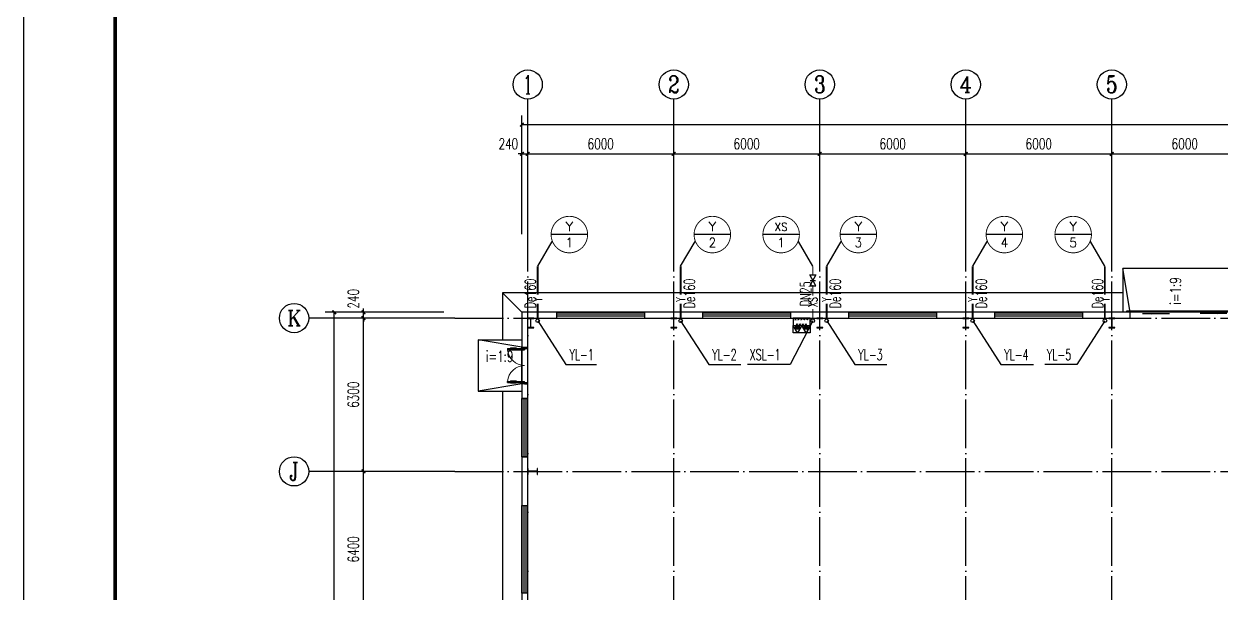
# Model space of a CAD drawing. Extents: x 1635833 to 4277885, y 16914845 to 35313750.
# Drawn here: x 2113224 to 2162413, y 17805075 to 17828464 of the extents above; entities that cross this region are included whole.
import ezdxf
from ezdxf.enums import TextEntityAlignment as Align

# ---------------------------------------------------------------- set-up
doc = ezdxf.new("R2010")
doc.units = 0
doc.header["$LTSCALE"] = 1000
doc.header["$MEASUREMENT"] = 0
doc.linetypes.add('DOTE', pattern=[2.42, 2, -0.2, 0.02, -0.2])
doc.layers.get('Defpoints').update_dxf_attribs({"color": 250})
for name, color, linetype in [('AXIS_TEXT', 7, 'Continuous'), ('AXIS_外部', 171, 'Continuous'), ('COLUMN', 2, 'Continuous'), ('DIM_SYMB', 165, 'Continuous'), ('DIM_消防', 3, 'Continuous'), ('DIM_雨水', 3, 'Continuous'), ('DOTE', 8, 'DOTE'), ('GROUND', 150, 'Continuous'), ('JZ__灭火器', 6, 'Continuous'), ('PIPE-消防', 1, 'Continuous'), ('PIPE-雨水', 4, 'Continuous'), ('PUB_TEXT', 7, 'Continuous'), ('TEXT_消防', 7, 'Continuous'), ('TEXT_雨水', 7, 'Continuous'), ('TK', 4, 'Continuous'), ('TWT_TEXT', 7, 'Continuous'), ('VALVE_消防', 7, 'Continuous'), ('VPIPE-消防', 1, 'Continuous'), ('VPIPE-雨水', 4, 'Continuous'), ('WALL-PARAPET', 6, 'Continuous'), ('WINDOW', 140, 'Continuous')]:
    doc.layers.add(name, color=color, linetype=linetype)
doc.styles.add('_TCH_AXIS', font='COMPLEX', dxfattribs={"bigfont": 'GBCBIG'})
doc.styles.add('_TCH_DIM', font='SIMPLEX', dxfattribs={"bigfont": 'GBCBIG'})
doc.styles.add('_TCH_DIM_T3', font='SIMPLEX', dxfattribs={"width": 0.705882, "bigfont": 'GBCBIG'})
doc.styles.add('_TWT_CIRCLE', font='COMPLEX', dxfattribs={"width": 1.1, "height": 3, "bigfont": 'HZTXT'})
doc.styles.add('_TWT_PIPEDN', font='SIMPLEX', dxfattribs={"width": 0.8, "height": 3, "bigfont": 'HZTXT'})
doc.styles.add('_TWT_PIPETEXT', font='COMPLEX', dxfattribs={"width": 0.8, "height": 2.5, "bigfont": 'HZTXT'})
doc.styles.add('_TWT_SERIAL', font='COMPLEX', dxfattribs={"width": 0.8, "height": 3, "bigfont": 'HZTXT'})
doc.styles.add('COMPLEX', font='COMPLEX')
doc.dimstyles.new('_TCH_ARCH&&150', dxfattribs={"dimtxt": 446.25, "dimasz": 150, "dimexe": 375, "dimexo": 450, "dimgap": 189.375, "dimtad": 1, "dimdec": 0, "dimzin": 0, "dimdsep": 46, "dimtxsty": '_TCH_DIM_T3', "dimblk": 'ARCHTICK', "dimcen": 0.09, "dimclrt": 7, "dimazin": 2, "dimtfac": 1, "dimtdec": 0, "dimtix": 1, "dimtmove": 2, "dimatfit": 3, "dimfxl": 0, "dimtolj": 1, "dimtzin": 0, "dimarcsym": 0})

# ---------------------------------------------------------------- blocks, each defined once
blk = doc.blocks.new('A$C3ACC4A1C')
at = {"layer": 'COLUMN'}
h = blk.add_hatch(color=256, dxfattribs=at)
h.paths.add_polyline_path([(125, 400), (0, 400), (0, 388), (120, 388), (120, 200), (125, 200)])
h.paths.add_polyline_path([(250, 400), (125, 400), (125, 200), (130, 200), (130, 388), (250, 388)])
h.paths.add_polyline_path([(250, 12), (130, 12), (130, 200), (125, 200), (125, 0), (250, 0)])
h.paths.add_polyline_path([(125, 200), (120, 200), (120, 12), (0, 12), (0, 0), (125, 0)])
blk.add_lwpolyline([(0, 0), (0, 12), (120, 12), (120, 388), (0, 388), (0, 400), (250, 400), (250, 388), (130, 388), (130, 12), (250, 12), (250, 0)], close=True, dxfattribs=at)
blk = doc.blocks.new('消防软管卷盘')
blk.add_lwpolyline([(4963954, 151899), (4963954, 150312), (4964641, 150312), (4964641, 151899)], close=True)
for points, const_width in [([(4964134, 151704), (4964482, 151704)], 1), ([(4964134, 151566), (4964482, 151566)], 1), ([(4964134, 151428), (4964482, 151428)], 1), ([(4964134, 151290), (4964482, 151290)], 1), ([(4964134, 151152), (4964482, 151152)], 1), ([(4964134, 151014), (4964482, 151014)], 0.1), ([(4964134, 150876), (4964482, 150876)], 1), ([(4964134, 150738), (4964482, 150738)], 1), ([(4964150, 150600), (4964499, 150600)], 1), ([(4964150, 150462), (4964499, 150462)], 1)]:
    blk.add_lwpolyline(points, dxfattribs=dict(const_width=const_width))
for centre, start, end in [((4964134, 151636), 90, 270), ((4964134, 151360), 90, 270), ((4964134, 151084), 90, 270), ((4964134, 150808), 90, 270), ((4964150, 150532), 90, 270), ((4964482, 151498), 270, 90), ((4964482, 151222), 270, 90), ((4964482, 150946), 270, 90), ((4964499, 150670), 270, 90)]:
    blk.add_arc(centre, 69, start, end)
blk = doc.blocks.new('手提式干粉灭火器')
h = blk.add_hatch()
h.set_pattern_fill('ANSI31', color=256, scale=225.365854, style=0)
h.set_pattern_definition([(45, (276289.086, 185586.136), (-19.9197154, 19.9197154), [])])
h.paths.add_polyline_path([(72, 158), (-72, 158), (-72, 19), (72, 19)])
for points in [[(0, 303), (-175, 0), (175, 0)], [(-72, 19), (72, 19), (72, 158), (-72, 158)]]:
    blk.add_lwpolyline(points, close=True)
blk = doc.blocks.new('92623')
blk.add_lwpolyline([(8910066, 83014), (8909273, 83014), (8909273, 82670), (8910066, 82670)], close=True)
at = {"xscale": -0.5, "yscale": 0.5, "zscale": 0.5, "rotation": 89.99999999998747}
blk.add_blockref('消防软管卷盘', (8985223, 2565334), dxfattribs=at)
at = {"layer": 'JZ__灭火器', "xscale": 1.141071624, "yscale": 1.141071624, "zscale": 1.141071624, "rotation": 180}
for p in [(8909466, 83014), (8909863, 83014)]:
    blk.add_blockref('手提式干粉灭火器', p, dxfattribs=at)
blk = doc.blocks.new('GeYuanFrame_88637502', base_point=(20.09, 4.53))
at = {"layer": 'TK'}
blk.add_lwpolyline([(20.09, 4.53), (20.09, 598.53), (1071.09, 598.53), (1071.09, 4.53)], close=True, dxfattribs=at)
at = {"layer": 'TK', "const_width": 1}
blk.add_lwpolyline([(45.09, 588.53), (1061.09, 588.53), (1061.09, 14.53), (45.09, 14.53)], close=True, dxfattribs=at)
blk = doc.blocks.new('_ArchTick')
at = {"color": 0, "linetype": 'ByBlock', "const_width": 0.4}
blk.add_lwpolyline([(-0.5, -0.5), (0.5, 0.5)], dxfattribs=at)
blk = doc.blocks.new('*D235')
at = {"layer": 'AXIS_外部', "color": 0, "lineweight": -2}
for p, q in [((2130474, 17810075), (2126799, 17810075)), ((2127174, 17803675), (2127174, 17810075)), ((2130474, 17803675), (2126799, 17803675))]:
    blk.add_line(p, q, dxfattribs=at)
at = {"layer": 'Defpoints', "color": 0}
for p in [(2127174, 17810075), (2130924, 17810075), (2130924, 17803675)]:
    blk.add_point(p, dxfattribs=at)
at = {"layer": 'AXIS_外部', "color": 0, "lineweight": -2, "xscale": 150, "yscale": 150, "zscale": 150}
for p, rotation in [((2127174, 17810075), 90), ((2127174, 17803675), 270)]:
    blk.add_blockref('_ArchTick', p, dxfattribs=dict(at, rotation=rotation))
at = {"layer": 'AXIS_外部', "color": 7, "insert": (2126761, 17806875), "char_height": 446.2, "attachment_point": 5, "rotation": 90, "style": '_TCH_DIM_T3'}
blk.add_mtext('\\A1;6400', dxfattribs=at)
blk = doc.blocks.new('*D236')
at = {"layer": 'AXIS_外部', "color": 0, "lineweight": -2}
for p, q in [((2130474, 17816375), (2126799, 17816375)), ((2127174, 17810075), (2127174, 17816375)), ((2130474, 17810075), (2126799, 17810075))]:
    blk.add_line(p, q, dxfattribs=at)
at = {"layer": 'Defpoints', "color": 0}
for p in [(2127174, 17816375), (2130924, 17816375), (2130924, 17810075)]:
    blk.add_point(p, dxfattribs=at)
at = {"layer": 'AXIS_外部', "color": 0, "lineweight": -2, "xscale": 150, "yscale": 150, "zscale": 150}
for p, rotation in [((2127174, 17816375), 90), ((2127174, 17810075), 270)]:
    blk.add_blockref('_ArchTick', p, dxfattribs=dict(at, rotation=rotation))
at = {"layer": 'AXIS_外部', "color": 7, "insert": (2126761, 17813225), "char_height": 446.2, "attachment_point": 5, "rotation": 90, "style": '_TCH_DIM_T3'}
blk.add_mtext('\\A1;6300', dxfattribs=at)
blk = doc.blocks.new('*D237')
at = {"layer": 'AXIS_外部', "color": 0, "lineweight": -2}
for p, q in [((2130474, 17816615), (2126799, 17816615)), ((2127174, 17816615), (2127174, 17816765)), ((2127174, 17816375), (2127174, 17816615)), ((2130474, 17816375), (2126799, 17816375)), ((2127174, 17816375), (2127174, 17816225))]:
    blk.add_line(p, q, dxfattribs=at)
at = {"layer": 'Defpoints', "color": 0}
for p in [(2127174, 17816615), (2130924, 17816615), (2130924, 17816375)]:
    blk.add_point(p, dxfattribs=at)
at = {"layer": 'AXIS_外部', "color": 0, "lineweight": -2, "xscale": 150, "yscale": 150, "zscale": 150}
for p, rotation in [((2127174, 17816615), 270), ((2127174, 17816375), 90)]:
    blk.add_blockref('_ArchTick', p, dxfattribs=dict(at, rotation=rotation))
at = {"layer": 'AXIS_外部', "color": 7, "insert": (2126761, 17817170), "char_height": 446.2, "attachment_point": 5, "rotation": 90, "style": '_TCH_DIM_T3'}
blk.add_mtext('\\A1;240', dxfattribs=at)
blk = doc.blocks.new('*D238')
at = {"layer": 'AXIS_外部', "color": 0, "lineweight": -2}
for p, q in [((2130474, 17816615), (2125599, 17816615)), ((2125974, 17759375), (2125974, 17816615)), ((2130474, 17759375), (2125599, 17759375))]:
    blk.add_line(p, q, dxfattribs=at)
at = {"layer": 'Defpoints', "color": 0}
for p in [(2125974, 17816615), (2130924, 17816615), (2130924, 17759375)]:
    blk.add_point(p, dxfattribs=at)
at = {"layer": 'AXIS_外部', "color": 0, "lineweight": -2, "xscale": 150, "yscale": 150, "zscale": 150}
for p, rotation in [((2125974, 17816615), 90), ((2125974, 17759375), 270)]:
    blk.add_blockref('_ArchTick', p, dxfattribs=dict(at, rotation=rotation))
at = {"layer": 'AXIS_外部', "color": 7, "insert": (2125561, 17787995), "char_height": 446.2, "attachment_point": 5, "rotation": 90, "style": '_TCH_DIM_T3'}
blk.add_mtext('\\A1;57240', dxfattribs=at)
blk = doc.blocks.new('*D239')
at = {"layer": 'AXIS_外部', "color": 0, "lineweight": -2}
for p, q in [((2133684, 17819825), (2133684, 17823500)), ((2133924, 17819825), (2133924, 17823500)), ((2133684, 17823125), (2133534, 17823125)), ((2133684, 17823125), (2133924, 17823125)), ((2133924, 17823125), (2134074, 17823125))]:
    blk.add_line(p, q, dxfattribs=at)
at = {"layer": 'Defpoints', "color": 0}
for p in [(2133924, 17823125), (2133684, 17819375), (2133924, 17819375)]:
    blk.add_point(p, dxfattribs=at)
at = {"layer": 'AXIS_外部', "color": 0, "lineweight": -2, "xscale": 150, "yscale": 150, "zscale": 150}
blk.add_blockref('_ArchTick', (2133684, 17823125), dxfattribs=at)
at = {"layer": 'AXIS_外部', "color": 0, "lineweight": -2, "xscale": 150, "yscale": 150, "zscale": 150, "rotation": 180}
blk.add_blockref('_ArchTick', (2133924, 17823125), dxfattribs=at)
at = {"layer": 'AXIS_外部', "color": 7, "insert": (2133129, 17823538), "char_height": 446.2, "attachment_point": 5, "style": '_TCH_DIM_T3'}
blk.add_mtext('\\A1;240', dxfattribs=at)
blk = doc.blocks.new('*D240')
at = {"layer": 'AXIS_外部', "color": 0, "lineweight": -2}
for p, q in [((2133924, 17819825), (2133924, 17823500)), ((2139924, 17819825), (2139924, 17823500)), ((2133924, 17823125), (2139924, 17823125))]:
    blk.add_line(p, q, dxfattribs=at)
at = {"layer": 'Defpoints', "color": 0}
for p in [(2139924, 17823125), (2133924, 17819375), (2139924, 17819375)]:
    blk.add_point(p, dxfattribs=at)
at = {"layer": 'AXIS_外部', "color": 0, "lineweight": -2, "xscale": 150, "yscale": 150, "zscale": 150, "rotation": 180}
blk.add_blockref('_ArchTick', (2133924, 17823125), dxfattribs=at)
at = {"layer": 'AXIS_外部', "color": 0, "lineweight": -2, "xscale": 150, "yscale": 150, "zscale": 150}
blk.add_blockref('_ArchTick', (2139924, 17823125), dxfattribs=at)
at = {"layer": 'AXIS_外部', "color": 7, "insert": (2136924, 17823538), "char_height": 446.2, "attachment_point": 5, "style": '_TCH_DIM_T3'}
blk.add_mtext('\\A1;6000', dxfattribs=at)
blk = doc.blocks.new('*D241')
at = {"layer": 'AXIS_外部', "color": 0, "lineweight": -2}
for p, q in [((2139924, 17819825), (2139924, 17823500)), ((2145924, 17819825), (2145924, 17823500)), ((2139924, 17823125), (2145924, 17823125))]:
    blk.add_line(p, q, dxfattribs=at)
at = {"layer": 'Defpoints', "color": 0}
for p in [(2145924, 17823125), (2139924, 17819375), (2145924, 17819375)]:
    blk.add_point(p, dxfattribs=at)
at = {"layer": 'AXIS_外部', "color": 0, "lineweight": -2, "xscale": 150, "yscale": 150, "zscale": 150, "rotation": 180}
blk.add_blockref('_ArchTick', (2139924, 17823125), dxfattribs=at)
at = {"layer": 'AXIS_外部', "color": 0, "lineweight": -2, "xscale": 150, "yscale": 150, "zscale": 150}
blk.add_blockref('_ArchTick', (2145924, 17823125), dxfattribs=at)
at = {"layer": 'AXIS_外部', "color": 7, "insert": (2142924, 17823538), "char_height": 446.2, "attachment_point": 5, "style": '_TCH_DIM_T3'}
blk.add_mtext('\\A1;6000', dxfattribs=at)
blk = doc.blocks.new('*D242')
at = {"layer": 'AXIS_外部', "color": 0, "lineweight": -2}
for p, q in [((2145924, 17819825), (2145924, 17823500)), ((2151924, 17819825), (2151924, 17823500)), ((2145924, 17823125), (2151924, 17823125))]:
    blk.add_line(p, q, dxfattribs=at)
at = {"layer": 'Defpoints', "color": 0}
for p in [(2151924, 17823125), (2145924, 17819375), (2151924, 17819375)]:
    blk.add_point(p, dxfattribs=at)
at = {"layer": 'AXIS_外部', "color": 0, "lineweight": -2, "xscale": 150, "yscale": 150, "zscale": 150, "rotation": 180}
blk.add_blockref('_ArchTick', (2145924, 17823125), dxfattribs=at)
at = {"layer": 'AXIS_外部', "color": 0, "lineweight": -2, "xscale": 150, "yscale": 150, "zscale": 150}
blk.add_blockref('_ArchTick', (2151924, 17823125), dxfattribs=at)
at = {"layer": 'AXIS_外部', "color": 7, "insert": (2148924, 17823538), "char_height": 446.2, "attachment_point": 5, "style": '_TCH_DIM_T3'}
blk.add_mtext('\\A1;6000', dxfattribs=at)
blk = doc.blocks.new('*D243')
at = {"layer": 'AXIS_外部', "color": 0, "lineweight": -2}
for p, q in [((2151924, 17819825), (2151924, 17823500)), ((2157924, 17819825), (2157924, 17823500)), ((2151924, 17823125), (2157924, 17823125))]:
    blk.add_line(p, q, dxfattribs=at)
at = {"layer": 'Defpoints', "color": 0}
for p in [(2157924, 17823125), (2151924, 17819375), (2157924, 17819375)]:
    blk.add_point(p, dxfattribs=at)
at = {"layer": 'AXIS_外部', "color": 0, "lineweight": -2, "xscale": 150, "yscale": 150, "zscale": 150, "rotation": 180}
blk.add_blockref('_ArchTick', (2151924, 17823125), dxfattribs=at)
at = {"layer": 'AXIS_外部', "color": 0, "lineweight": -2, "xscale": 150, "yscale": 150, "zscale": 150}
blk.add_blockref('_ArchTick', (2157924, 17823125), dxfattribs=at)
at = {"layer": 'AXIS_外部', "color": 7, "insert": (2154924, 17823538), "char_height": 446.2, "attachment_point": 5, "style": '_TCH_DIM_T3'}
blk.add_mtext('\\A1;6000', dxfattribs=at)
blk = doc.blocks.new('*D244')
at = {"layer": 'AXIS_外部', "color": 0, "lineweight": -2}
for p, q in [((2157924, 17819825), (2157924, 17823500)), ((2163924, 17819825), (2163924, 17823500)), ((2157924, 17823125), (2163924, 17823125))]:
    blk.add_line(p, q, dxfattribs=at)
at = {"layer": 'Defpoints', "color": 0}
for p in [(2163924, 17823125), (2157924, 17819375), (2163924, 17819375)]:
    blk.add_point(p, dxfattribs=at)
at = {"layer": 'AXIS_外部', "color": 0, "lineweight": -2, "xscale": 150, "yscale": 150, "zscale": 150, "rotation": 180}
blk.add_blockref('_ArchTick', (2157924, 17823125), dxfattribs=at)
at = {"layer": 'AXIS_外部', "color": 0, "lineweight": -2, "xscale": 150, "yscale": 150, "zscale": 150}
blk.add_blockref('_ArchTick', (2163924, 17823125), dxfattribs=at)
at = {"layer": 'AXIS_外部', "color": 7, "insert": (2160924, 17823538), "char_height": 446.2, "attachment_point": 5, "style": '_TCH_DIM_T3'}
blk.add_mtext('\\A1;6000', dxfattribs=at)
blk = doc.blocks.new('*D259')
at = {"layer": 'AXIS_外部', "color": 0, "lineweight": -2}
for p, q in [((2133684, 17819825), (2133684, 17824700)), ((2133684, 17824325), (2242164, 17824325)), ((2242164, 17819825), (2242164, 17824700))]:
    blk.add_line(p, q, dxfattribs=at)
at = {"layer": 'Defpoints', "color": 0}
for p in [(2242164, 17824325), (2133684, 17819375), (2242164, 17819375)]:
    blk.add_point(p, dxfattribs=at)
at = {"layer": 'AXIS_外部', "color": 0, "lineweight": -2, "xscale": 150, "yscale": 150, "zscale": 150, "rotation": 180}
blk.add_blockref('_ArchTick', (2133684, 17824325), dxfattribs=at)
at = {"layer": 'AXIS_外部', "color": 0, "lineweight": -2, "xscale": 150, "yscale": 150, "zscale": 150}
blk.add_blockref('_ArchTick', (2242164, 17824325), dxfattribs=at)
at = {"layer": 'AXIS_外部', "color": 7, "insert": (2187924, 17824738), "char_height": 446.2, "attachment_point": 5, "style": '_TCH_DIM_T3'}
blk.add_mtext('\\A1;108480', dxfattribs=at)
blk = doc.blocks.new('$DorLib2D$00000130')
at = {"color": 0, "linetype": 'Continuous'}
for p, q in [((-0.533, 0.66), (-0.533, 0.513)), ((0, 0.66), (-0.533, 0.66)), ((0, 0.513), (0, 0.66)), ((0.533, 0.66), (0, 0.66)), ((0.533, 0.66), (0.533, 0.513)), ((0, 0.513), (-0.533, 0.513)), ((0.533, 0.513), (0, 0.513)), ((-0.385, 0.269), (-0.14, 0.269)), ((-0.385, 0.269), (-0.3, 0.214)), ((-0.3, 0.214), (-0.3, 0.269)), ((0.385, 0.269), (0.14, 0.269)), ((0.3, 0.214), (0.3, 0.269)), ((0.385, 0.269), (0.3, 0.214))]:
    blk.add_line(p, q, dxfattribs=at)
blk = doc.blocks.new('$WINLIB2D$00000001')
for p, q in [((-0.5, 0.5), (0.5, 0.5)), ((-0.5, 0.5), (-0.5, -0.5)), ((0.5, -0.5), (0.5, 0.5)), ((0.5, 0.167), (-0.5, 0.167)), ((0.5, -0.167), (-0.5, -0.167)), ((-0.5, -0.5), (0.5, -0.5))]:
    blk.add_line(p, q)
blk = doc.blocks.new('_AXISO')
blk.add_circle((0, 0), 0.5)
at = {"layer": 'AXIS_TEXT', "style": 'COMPLEX', "width": 1.041667}
blk.add_attdef('A', text='', height=0.56, dxfattribs=at).set_placement((-0.25, -0.28), (0.25, -0.28), align=Align.FIT)
blk = doc.blocks.new('$DorLib2D$00000011')
at = {"lineweight": 13}
for p, q in [((-0.483, 0.396), (-0.483, 0.235)), ((-0.417, 0.396), (-0.417, 0.235)), ((0.417, 0.396), (0.417, 0.235)), ((0.483, 0.396), (0.483, 0.235))]:
    blk.add_line(p, q, dxfattribs=at)
for p, q in [((-0.483, 0.396), (-0.467, 0.396)), ((-0.467, 0.471), (-0.467, -0.062)), ((-0.467, 0.471), (-0.433, 0.471)), ((-0.433, 0.471), (-0.433, 0.004)), ((-0.417, 0.396), (-0.433, 0.396)), ((0.417, 0.396), (0.433, 0.396)), ((0.433, 0.471), (0.433, 0.004)), ((0.467, 0.471), (0.433, 0.471)), ((0.467, 0.471), (0.467, -0.062)), ((0.483, 0.396), (0.467, 0.396)), ((-0.5, 0.004), (-0.433, 0.004)), ((-0.5, 0.004), (-0.5, -0.062)), ((-0.483, 0.235), (-0.467, 0.235)), ((-0.417, 0.235), (-0.433, 0.235)), ((0.417, 0.235), (0.433, 0.235)), ((0.5, 0.004), (0.433, 0.004)), ((0.483, 0.235), (0.467, 0.235)), ((0.5, 0.004), (0.5, -0.062)), ((-0.5, -0.062), (-0.467, -0.062)), ((0.5, -0.062), (0.467, -0.062))]:
    blk.add_line(p, q)
for centre, start, end in [((-0.467, 0.004), 0, 85.904), ((0.467, 0.004), 94.096, 180)]:
    blk.add_arc(centre, 0.467, start, end, dxfattribs=at)
blk = doc.blocks.new('$VALVE$00000296')
for points in [[(-125, 72), (-125, -72), (125, 72), (125, -72), (-125, 72)], [(0, 60), (0, -64)]]:
    blk.add_lwpolyline(points)
for p in [(-125, 0), (125, 0)]:
    blk.add_point(p)

msp = doc.modelspace()

# ---------------------------------------------------------------- linework, layer by layer
at = {"layer": 'AXIS_外部'}
for p, q in [((2133923.512, 17819375.393), (2133923.512, 17825375.393)), ((2139923.512, 17819375.393), (2139923.512, 17825375.393)), ((2145923.512, 17819375.393), (2145923.512, 17825375.393)), ((2151923.512, 17819375.393), (2151923.512, 17825375.393)), ((2157923.512, 17819375.393), (2157923.512, 17825375.393)), ((2130923.512, 17816375.393), (2124923.512, 17816375.393)), ((2130923.512, 17810075.393), (2124923.512, 17810075.393))]:
    msp.add_line(p, q, dxfattribs=at)
at = {"layer": 'DIM_SYMB'}
for points in [[(2160921.08, 17816776.473, 0, 0, 0), (2160921.08, 17817789.293, 120, 0, 0), (2160921.08, 17818239.293, 0, 0, 0)], [(2133522.433, 17814422.961, 0, 0, 0), (2132509.612, 17814422.961, 120, 0, 0), (2132059.612, 17814422.961, 0, 0, 0)]]:
    msp.add_lwpolyline(points, format="xyseb", dxfattribs=at)
at = {"layer": 'DIM_消防'}
for p, q in [((2134332.767, 17818506.388), (2134927.157, 17819521.297)), ((2136384.984, 17819807.658), (2134884.984, 17819807.658)), ((2140207.767, 17818506.388), (2140802.157, 17819521.297)), ((2142259.984, 17819807.658), (2140759.984, 17819807.658)), ((2145087.041, 17819807.658), (2143587.041, 17819807.658)), ((2145639.258, 17818506.388), (2145044.868, 17819521.297)), ((2146207.767, 17818506.388), (2146802.157, 17819521.297)), ((2148259.984, 17819807.658), (2146759.984, 17819807.658)), ((2152207.767, 17818506.388), (2152802.157, 17819521.297)), ((2154259.984, 17819807.658), (2152759.984, 17819807.658)), ((2157087.041, 17819807.658), (2155587.041, 17819807.658)), ((2157639.258, 17818506.388), (2157044.868, 17819521.297)), ((2145639.258, 17816263.357), (2144710.445, 17814466.645)), ((2144710.445, 17814466.645), (2142951.385, 17814466.645))]:
    msp.add_line(p, q, dxfattribs=at)
at = {"layer": 'DIM_消防', "const_width": 37.5}
for points in [[(2136384.984, 17819807.658, 1), (2134884.984, 17819807.658, 1)], [(2142259.984, 17819807.658, 1), (2140759.984, 17819807.658, 1)], [(2145087.041, 17819807.658, 1), (2143587.041, 17819807.658, 1)], [(2148259.984, 17819807.658, 1), (2146759.984, 17819807.658, 1)], [(2154259.984, 17819807.658, 1), (2152759.984, 17819807.658, 1)], [(2157087.041, 17819807.658, 1), (2155587.041, 17819807.658, 1)]]:
    msp.add_lwpolyline(points, format="xyb", close=True, dxfattribs=at)
at = {"layer": 'DIM_雨水'}
for p, q in [((2134332.767, 17816263.357), (2135485.754, 17814466.645)), ((2140207.767, 17816263.357), (2141360.754, 17814466.645)), ((2146207.767, 17816263.357), (2147360.754, 17814466.645)), ((2152207.767, 17816263.357), (2153360.754, 17814466.645)), ((2157639.258, 17816263.357), (2156486.271, 17814466.645)), ((2135485.754, 17814466.645), (2136743.536, 17814466.645)), ((2141360.754, 17814466.645), (2142680.089, 17814466.645)), ((2147360.754, 17814466.645), (2148680.089, 17814466.645)), ((2153360.754, 17814466.645), (2154705.001, 17814466.645)), ((2156486.271, 17814466.645), (2155166.935, 17814466.645))]:
    msp.add_line(p, q, dxfattribs=at)
at = {"layer": 'DOTE'}
for p, q in [((2133923.512, 17755375.393), (2133923.512, 17819375.393)), ((2139923.512, 17755375.393), (2139923.512, 17819375.393)), ((2145923.512, 17755375.393), (2145923.512, 17819375.393)), ((2151923.512, 17755375.393), (2151923.512, 17819375.393)), ((2157923.512, 17755375.393), (2157923.512, 17819375.393)), ((2130923.512, 17816375.393), (2244923.512, 17816375.393)), ((2130923.512, 17810075.393), (2244923.512, 17810075.393))]:
    msp.add_line(p, q, dxfattribs=at)
at = {"layer": 'GROUND', "color": 8}
for p, q in [((2163473.512, 17818415.393), (2158373.512, 17818415.393)), ((2158373.512, 17818415.393), (2158373.512, 17816615.393)), ((2158673.512, 17816615.393), (2158373.512, 17818415.393)), ((2158373.512, 17817415.393), (2132883.512, 17817415.393)), ((2132883.512, 17817415.393), (2132883.512, 17815475.393)), ((2133683.512, 17816615.393), (2132883.512, 17817415.393)), ((2158373.512, 17816615.393), (2133683.512, 17816615.393)), ((2133683.512, 17816615.393), (2133683.512, 17815475.393)), ((2163473.512, 17816615.393), (2158373.512, 17816615.393)), ((2131883.512, 17815475.393), (2131883.512, 17813375.393)), ((2131883.512, 17815475.393), (2133683.512, 17815475.393)), ((2133683.512, 17815175.393), (2131883.512, 17815475.393)), ((2133683.512, 17815475.393), (2133683.512, 17813375.393)), ((2133683.512, 17813675.393), (2131883.512, 17813375.393)), ((2131883.512, 17813375.393), (2133683.512, 17813375.393)), ((2132883.512, 17813375.393), (2132883.512, 17790425.393)), ((2133683.512, 17813375.393), (2133683.512, 17790425.393))]:
    msp.add_line(p, q, dxfattribs=at)
at = {"layer": 'PIPE-消防', "linetype": 'Continuous', "ltscale": 1.5, "const_width": 52.5}
for points in [[(2145639.258, 17818150.327), (2145639.258, 17818506.388)], [(2145639.258, 17817290.818), (2145639.258, 17817700.327)], [(2145639.258, 17816338.357), (2145639.258, 17816752.246)]]:
    msp.add_lwpolyline(points, dxfattribs=at)
at = {"layer": 'PIPE-雨水', "linetype": 'Continuous', "ltscale": 1.5, "const_width": 75}
for points in [[(2134332.767, 17817334.293), (2134332.767, 17818506.388)], [(2140207.767, 17817334.293), (2140207.767, 17818506.388)], [(2146207.767, 17817334.293), (2146207.767, 17818506.388)], [(2152207.767, 17817334.293), (2152207.767, 17818506.388)], [(2157639.258, 17817334.293), (2157639.258, 17818506.388)], [(2134332.767, 17816338.357), (2134332.767, 17816967.15)], [(2140207.767, 17816338.357), (2140207.767, 17816967.15)], [(2146207.767, 17816338.357), (2146207.767, 17816967.15)], [(2152207.767, 17816338.357), (2152207.767, 17816967.15)], [(2157639.258, 17816338.357), (2157639.258, 17816967.15)]]:
    msp.add_lwpolyline(points, dxfattribs=at)
at = {"layer": 'VPIPE-消防', "linetype": 'Continuous'}
msp.add_circle((2145639.258, 17816263.357), 75, dxfattribs=at)
at = {"layer": 'VPIPE-雨水', "linetype": 'Continuous'}
for centre in [(2134332.767, 17816263.357), (2140207.767, 17816263.357), (2146207.767, 17816263.357), (2152207.767, 17816263.357), (2157639.258, 17816263.357)]:
    msp.add_circle(centre, 75, dxfattribs=at)
at = {"layer": 'WALL-PARAPET'}
for p, q in [((2135123.512, 17816615.393), (2133683.512, 17816615.393)), ((2133683.512, 17816615.393), (2133683.512, 17815175.393)), ((2135123.512, 17816375.393), (2135123.512, 17816615.393)), ((2141123.512, 17816615.393), (2138723.512, 17816615.393)), ((2138723.512, 17816615.393), (2138723.512, 17816375.393)), ((2141123.512, 17816375.393), (2141123.512, 17816615.393)), ((2147123.512, 17816615.393), (2144723.512, 17816615.393)), ((2144723.512, 17816615.393), (2144723.512, 17816375.393)), ((2147123.512, 17816375.393), (2147123.512, 17816615.393)), ((2153123.512, 17816615.393), (2150723.512, 17816615.393)), ((2150723.512, 17816615.393), (2150723.512, 17816375.393)), ((2153123.512, 17816375.393), (2153123.512, 17816615.393)), ((2158673.512, 17816615.393), (2156723.512, 17816615.393)), ((2156723.512, 17816615.393), (2156723.512, 17816375.393)), ((2158673.512, 17816375.393), (2158673.512, 17816615.393)), ((2133923.512, 17816375.393), (2135123.512, 17816375.393)), ((2133923.512, 17815175.393), (2133923.512, 17816375.393)), ((2138723.512, 17816375.393), (2141123.512, 17816375.393)), ((2144723.512, 17816375.393), (2147123.512, 17816375.393)), ((2150723.512, 17816375.393), (2153123.512, 17816375.393)), ((2156723.512, 17816375.393), (2158673.512, 17816375.393)), ((2133683.512, 17815175.393), (2133923.512, 17815175.393)), ((2133923.512, 17813675.393), (2133683.512, 17813675.393)), ((2133683.512, 17813675.393), (2133683.512, 17813075.393)), ((2133923.512, 17813075.393), (2133923.512, 17813675.393)), ((2133683.512, 17813075.393), (2133923.512, 17813075.393)), ((2133923.512, 17810675.393), (2133683.512, 17810675.393)), ((2133683.512, 17810675.393), (2133683.512, 17808675.393)), ((2133923.512, 17808675.393), (2133923.512, 17810675.393)), ((2133683.512, 17808675.393), (2133923.512, 17808675.393))]:
    msp.add_line(p, q, dxfattribs=at)
at = {"layer": 'WINDOW'}
msp.add_line((2133683.512, 17813675.393), (2133683.512, 17815175.393), dxfattribs=at)

# ---------------------------------------------------------------- block references
for name, p, xscale, yscale, zscale in [('GeYuanFrame_88637502', (2113223.512, 17742386.026), 150, 150, 150), ('92623', (10003508.962, 17742854.356), -0.882, 0.882, 0.882)]:
    msp.add_blockref(name, p, dxfattribs=dict(xscale=xscale, yscale=yscale, zscale=zscale))
at = {"layer": 'AXIS_外部'}
ref = msp.add_blockref('_AXISO', (2133923.512, 17825975.393), dxfattribs=dict(at, xscale=1200, yscale=1200, zscale=1200))
ref.add_attrib('A', '1', dxfattribs={"layer": 'AXIS_TEXT', "height": 772.082, "style": '_TCH_AXIS'}).set_placement((2133758.066, 17825589.352), (2134088.958, 17825589.352), align=Align.FIT)
ref = msp.add_blockref('_AXISO', (2139923.512, 17825975.393), dxfattribs=dict(at, xscale=1200, yscale=1200, zscale=1200))
ref.add_attrib('A', '2', dxfattribs={"layer": 'AXIS_TEXT', "height": 698.922, "style": '_TCH_AXIS'}).set_placement((2139690.538, 17825625.932), (2140156.486, 17825625.932), align=Align.FIT)
ref = msp.add_blockref('_AXISO', (2145923.512, 17825975.393), dxfattribs=dict(at, xscale=1200, yscale=1200, zscale=1200))
ref.add_attrib('A', '3', dxfattribs={"layer": 'AXIS_TEXT', "height": 698.922, "style": '_TCH_AXIS'}).set_placement((2145690.538, 17825625.932), (2146156.486, 17825625.932), align=Align.FIT)
ref = msp.add_blockref('_AXISO', (2151923.512, 17825975.393), dxfattribs=dict(at, xscale=1200, yscale=1200, zscale=1200))
ref.add_attrib('A', '4', dxfattribs={"layer": 'AXIS_TEXT', "height": 668.163, "style": '_TCH_AXIS'}).set_placement((2151668.974, 17825641.312), (2152178.051, 17825641.312), align=Align.FIT)
ref = msp.add_blockref('_AXISO', (2157923.512, 17825975.393), dxfattribs=dict(at, xscale=1200, yscale=1200, zscale=1200))
ref.add_attrib('A', '5', dxfattribs={"layer": 'AXIS_TEXT', "height": 698.922, "style": '_TCH_AXIS'}).set_placement((2157690.538, 17825625.932), (2158156.486, 17825625.932), align=Align.FIT)
ref = msp.add_blockref('_AXISO', (2124323.512, 17816375.393), dxfattribs=dict(at, xscale=1200, yscale=1200, zscale=1200))
ref.add_attrib('A', 'K', dxfattribs={"layer": 'AXIS_TEXT', "height": 622.89, "style": '_TCH_AXIS'}).set_placement((2124041.729, 17816063.948), (2124605.296, 17816063.948), align=Align.FIT)
ref = msp.add_blockref('_AXISO', (2124323.512, 17810075.393), dxfattribs=dict(at, xscale=1200, yscale=1200, zscale=1200))
ref.add_attrib('A', 'J', dxfattribs={"layer": 'AXIS_TEXT', "height": 744.098, "style": '_TCH_AXIS'}).set_placement((2124128.629, 17809703.344), (2124518.395, 17809703.344), align=Align.FIT)
at = {"layer": 'COLUMN', "xscale": -1}
for p in [(2134173.513, 17815975.393), (2140048.513, 17815975.393), (2146048.513, 17815975.393), (2152048.513, 17815975.393), (2158048.513, 17815975.393)]:
    msp.add_blockref('A$C3ACC4A1C', p, dxfattribs=at)
at = {"layer": 'COLUMN', "xscale": -1, "rotation": 270}
msp.add_blockref('A$C3ACC4A1C', (2133923.512, 17809950.393), dxfattribs=at)
at = {"layer": 'VALVE_消防', "xscale": -1.8, "yscale": 1.8, "zscale": 1.8, "rotation": 90}
msp.add_blockref('$VALVE$00000296', (2145639.258, 17817925.327), dxfattribs=at)
at = {"layer": 'WINDOW'}
for name, p, xscale, yscale, zscale in [('$WINLIB2D$00000001', (2136923.512, 17816495.393), 3600.000000003725, -240, 3600.000000003725), ('$WINLIB2D$00000001', (2142923.512, 17816495.393), 3600.000000003725, -240, 3600.000000003725), ('$WINLIB2D$00000001', (2148923.512, 17816495.393), 3600.000000003725, -240, 3600.000000003725), ('$WINLIB2D$00000001', (2154923.512, 17816495.393), 3600.000000003725, -240, 3600.000000003725), ('$DorLib2D$00000130', (2160923.512, 17816495.393), 4500, 240, 4500)]:
    msp.add_blockref(name, p, dxfattribs=dict(at, xscale=xscale, yscale=yscale, zscale=zscale))
at = {"layer": 'WINDOW', "rotation": 90}
for name, p, xscale, yscale, zscale in [('$DorLib2D$00000011', (2133803.512, 17814425.393), 1500, 1500, 1500), ('$WINLIB2D$00000001', (2133803.512, 17811875.393), 2400, 240, 2400), ('$WINLIB2D$00000001', (2133803.512, 17806875.393), 3600.000000003725, -240, 3600.000000003725)]:
    msp.add_blockref(name, p, dxfattribs=dict(at, xscale=xscale, yscale=yscale, zscale=zscale))

# ---------------------------------------------------------------- texts
at = {"layer": 'DIM_消防', "color": 7, "style": '_TWT_CIRCLE'}
for s, height, width, p, p2 in [('Y', 383.136, 1.165116, (2135477.248, 17819947.694), (2135792.719, 17819947.694)), ('Y', 383.136, 1.165116, (2141352.248, 17819947.694), (2141667.719, 17819947.694)), ('XS', 330.1926, 1.119023, (2144071.377, 17819956.13), (2144602.705, 17819956.13)), ('Y', 383.136, 1.165116, (2147352.248, 17819947.694), (2147667.719, 17819947.694)), ('Y', 383.136, 1.165116, (2153352.248, 17819947.694), (2153667.719, 17819947.694)), ('Y', 383.136, 1.165116, (2156179.306, 17819947.694), (2156494.776, 17819947.694)), ('1', 383.943, 1.80381, (2135479.641, 17819283.798), (2135790.326, 17819283.798)), ('2', 383.678, 1.337771, (2141353.851, 17819284.024), (2141666.116, 17819284.024)), ('1', 383.943, 1.80381, (2144181.699, 17819283.798), (2144492.383, 17819283.798)), ('3', 384.204, 1.34975, (2147355.424, 17819283.576), (2147664.543, 17819283.576)), ('4', 383.678, 1.203994, (2153353.851, 17819284.024), (2153666.116, 17819284.024)), ('5', 383.678, 1.365354, (2156180.908, 17819284.024), (2156493.174, 17819284.024))]:
    msp.add_text(s, height=height, dxfattribs=dict(at, width=width)).set_placement(p, p2, align=Align.FIT)
at = {"layer": 'PUB_TEXT', "style": '_TCH_DIM', "width": 0.705882}
for rotation, p in [(90, (2160763.58, 17816922.883)), (360, (2132206.023, 17814580.461))]:
    msp.add_text('i=1:9', height=446.25, rotation=rotation, dxfattribs=at).set_placement(p)
at = {"layer": 'TEXT_消防', "linetype": 'Continuous', "style": '_TWT_PIPEDN', "width": 0.64}
msp.add_text('DN25', height=450, rotation=90, dxfattribs=at).set_placement((2145564.258, 17816856.872))
at = {"layer": 'TEXT_消防', "style": '_TWT_PIPETEXT', "width": 0.64}
msp.add_text('XS', height=375, rotation=90, dxfattribs=at).set_placement((2145826.758, 17816827.246))
at = {"layer": 'TEXT_雨水', "linetype": 'Continuous', "style": '_TWT_PIPEDN', "width": 0.64}
for p in [(2134257.767, 17816774.587), (2140794.72, 17816774.587), (2146786.428, 17816774.587), (2152786.428, 17816774.587), (2157564.258, 17816774.587)]:
    msp.add_text('De160', height=450, rotation=90, dxfattribs=at).set_placement(p)
at = {"layer": 'TEXT_雨水', "style": '_TWT_PIPETEXT', "width": 0.64}
for p in [(2134520.267, 17817042.15), (2140395.267, 17817042.15), (2146395.267, 17817042.15), (2152395.267, 17817042.15), (2157826.758, 17817042.15)]:
    msp.add_text('Y', height=375, rotation=90, dxfattribs=at).set_placement(p)
at = {"layer": 'TWT_TEXT', "style": '_TWT_SERIAL', "width": 0.64}
for s, p in [('YL-1', (2135638.679, 17814646.645)), ('YL-2', (2141506.661, 17814646.645)), ('XSL-1', (2143041.385, 17814646.645)), ('YL-3', (2147506.661, 17814646.645)), ('YL-4', (2153504.144, 17814646.645)), ('YL-5', (2155256.935, 17814646.645))]:
    msp.add_text(s, height=450, dxfattribs=at).set_placement(p)

# ---------------------------------------------------------------- dimensions: what is measured, and where the dimension line sits
at = {"layer": 'AXIS_外部'}
for p1, p2, distance, picture, middle in [((2133683.512, 17819375.393), (2242163.512, 17819375.393), 4950, '*D259', (2187923.512, 17824737.893)), ((2133923.512, 17819375.393), (2139923.512, 17819375.393), 3750, '*D240', (2136923.512, 17823537.893)), ((2139923.512, 17819375.393), (2145923.512, 17819375.393), 3750, '*D241', (2142923.512, 17823537.893)), ((2145923.512, 17819375.393), (2151923.512, 17819375.393), 3750, '*D242', (2148923.512, 17823537.893)), ((2151923.512, 17819375.393), (2157923.512, 17819375.393), 3750, '*D243', (2154923.512, 17823537.893)), ((2157923.512, 17819375.393), (2163923.512, 17819375.393), 3750, '*D244', (2160923.512, 17823537.893)), ((2130923.512, 17759375.393), (2130923.512, 17816615.393), 4950, '*D238', (2125561.012, 17787995.393)), ((2130923.512, 17810075.393), (2130923.512, 17816375.393), 3750, '*D236', (2126761.012, 17813225.393)), ((2130923.512, 17803675.393), (2130923.512, 17810075.393), 3750, '*D235', (2126761.012, 17806875.393))]:
    dim = msp.add_aligned_dim(p1=p1, p2=p2, distance=distance, dimstyle='_TCH_ARCH&&150', dxfattribs=at)
    dim.commit()
    dim.dimension.update_dxf_attribs({"geometry": picture, "text_midpoint": middle})
for base, p1, p2, angle, picture, middle in [((2133923.512, 17823125.393), (2133683.512, 17819375.393), (2133923.512, 17819375.393), 0, '*D239', (2133128.512, 17823537.893)), ((2127173.512, 17816615.393), (2130923.512, 17816375.393), (2130923.512, 17816615.393), 90, '*D237', (2126761.012, 17817170.393))]:
    dim = msp.add_linear_dim(base=base, p1=p1, p2=p2, angle=angle, dimstyle='_TCH_ARCH&&150', dxfattribs=at)
    dim.commit()
    dim.dimension.update_dxf_attribs({"geometry": picture, "text_midpoint": middle, "dimtype": 129})

doc.saveas('drawing.dxf')
